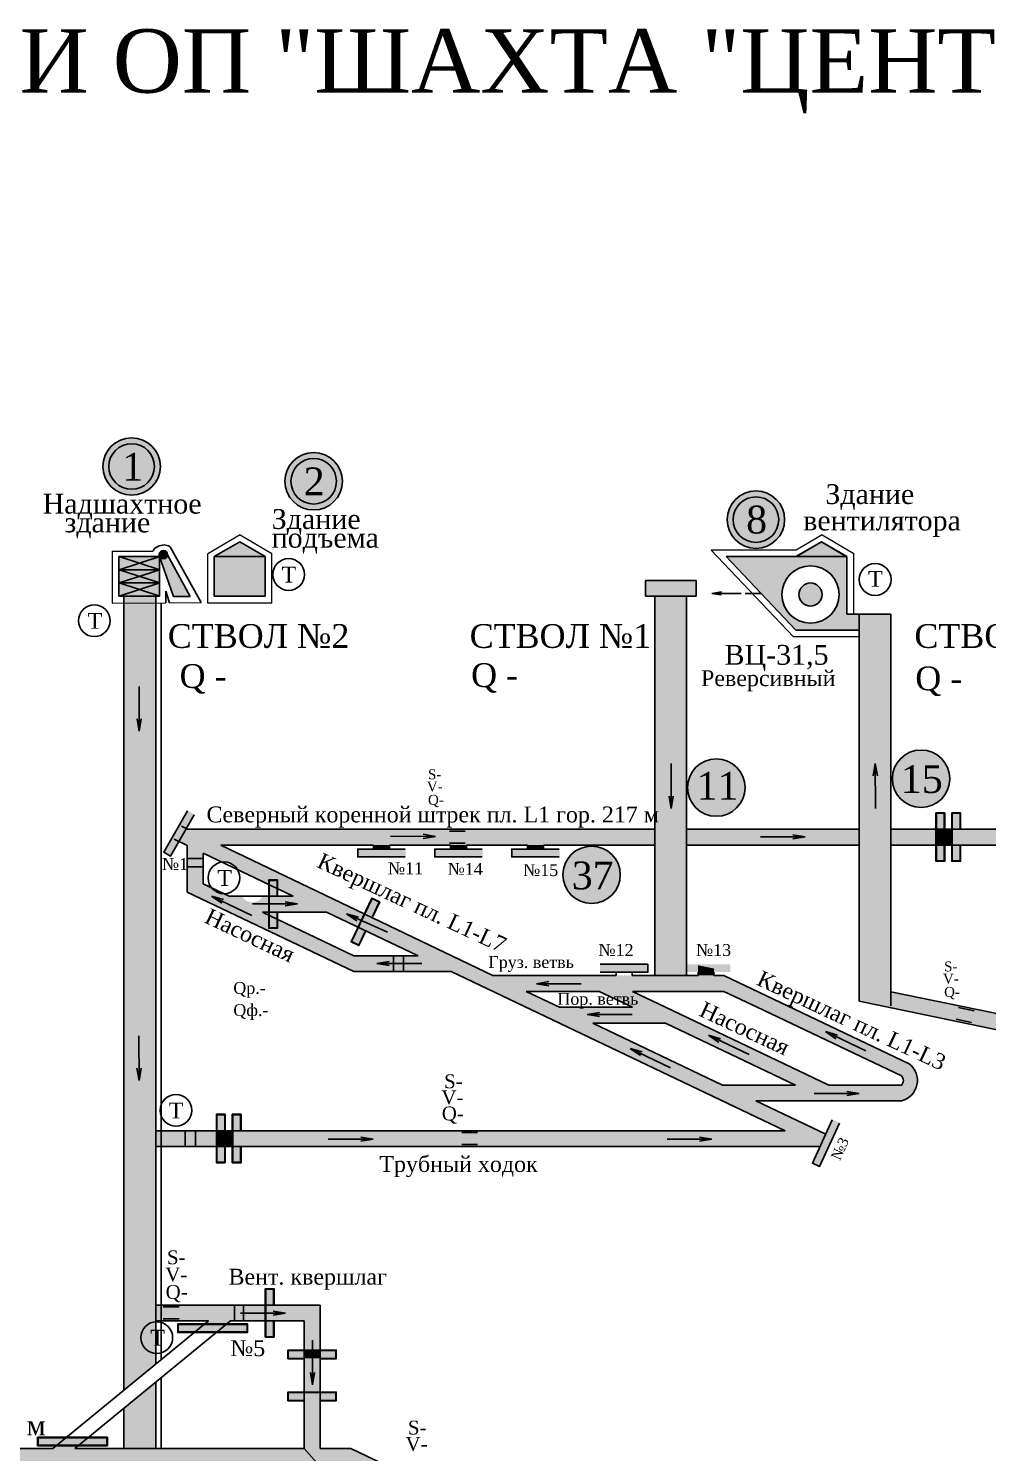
# Model space of a CAD drawing. Header units: millimetres. Extents: x -1382 to 289, y -482 to 459.
# Drawn here: x -458.6 to -216.9, y 79.9 to 439 of the extents above; entities that cross this region are included whole.
import ezdxf

# ---------------------------------------------------------------- set-up
doc = ezdxf.new("R2010")
doc.units = ezdxf.units.MM
for name, color, linetype in [('Двери', 7, 'Continuous'), ('Замерные станции', 7, 'Continuous'), ('название', 1, 'Continuous'), ('Номера перемычек', 7, 'Continuous'), ('Перемычки', 7, 'Continuous'), ('Пожарные арки', 7, 'Continuous'), ('Позиции', 7, 'Continuous'), ('Струя', 7, 'Continuous'), ('Телефоны', 7, 'Continuous')]:
    doc.layers.add(name, color=color, linetype=linetype)
doc.styles.get("Standard").update_dxf_attribs({"font": 'TIMES.TTF', "height": 10})

msp = doc.modelspace()

# ---------------------------------------------------------------- hatches: boundary and pattern name
at = {"true_color": 0xfed6b9}
for points in [[(-367.64, 233.09), (-371.64, 233.09), (-371.64, 232.07), (-367.64, 232.07)], [(-348.23, 233.09), (-352.23, 233.09), (-352.23, 232.07), (-348.23, 232.07)], [(-328.82, 233.09), (-332.82, 233.09), (-332.82, 232.07), (-328.82, 232.07)], [(-285.83, 201.95), (-289.83, 202.75), (-289.83, 200.18), (-285.83, 200.18)]]:
    msp.add_hatch(color=254, dxfattribs=at).paths.add_polyline_path(points)
at = {"layer": 'Двери'}
h = msp.add_hatch(color=256, dxfattribs=at)
h.paths.add_polyline_path([(-227.68, 237.09), (-227.68, 241.19), (-229.88, 241.19), (-229.88, 237.09), (-229.78, 237.09), (-229.78, 241.09), (-227.78, 241.09), (-227.78, 237.09)])
h.paths.add_polyline_path([(-229.78, 233.09), (-229.78, 237.09), (-229.88, 237.09), (-229.88, 233.09)])
h.paths.add_polyline_path([(-227.68, 228.99), (-227.68, 233.09), (-227.78, 233.09), (-227.78, 229.09), (-229.78, 229.09), (-229.78, 233.09), (-229.88, 233.09), (-229.88, 228.99)])
h = msp.add_hatch(color=3, dxfattribs=at)
h.paths.add_polyline_path([(-227.78, 241.09), (-229.78, 241.09), (-229.78, 237.09), (-227.78, 237.09)])
h.paths.add_polyline_path([(-229.78, 229.09), (-227.78, 229.09), (-227.78, 233.09), (-229.78, 233.09)])
h = msp.add_hatch(color=256, dxfattribs=at)
h.paths.add_polyline_path([(-223.68, 237.09), (-223.68, 241.19), (-225.88, 241.19), (-225.88, 237.09), (-225.78, 237.09), (-225.78, 241.09), (-223.78, 241.09), (-223.78, 237.09)])
h.paths.add_polyline_path([(-225.78, 233.09), (-225.78, 237.09), (-225.88, 237.09), (-225.88, 233.09)])
h.paths.add_polyline_path([(-223.68, 228.99), (-223.68, 233.09), (-223.78, 233.09), (-223.78, 229.09), (-225.78, 229.09), (-225.78, 233.09), (-225.88, 233.09), (-225.88, 228.99)])
h = msp.add_hatch(color=3, dxfattribs=at)
h.paths.add_polyline_path([(-223.78, 241.09), (-225.78, 241.09), (-225.78, 237.09), (-223.78, 237.09)])
h.paths.add_polyline_path([(-225.78, 229.09), (-223.78, 229.09), (-223.78, 233.09), (-225.78, 233.09)])
h = msp.add_hatch(color=256, dxfattribs=at)
h.paths.add_polyline_path([(-395.87, 220.18), (-395.87, 224.28), (-398.07, 224.28), (-398.07, 220.18), (-397.97, 220.18), (-397.97, 224.18), (-395.97, 224.18), (-395.97, 220.18)])
h.paths.add_polyline_path([(-397.97, 216.18), (-397.97, 220.18), (-398.07, 220.18), (-398.07, 216.18)])
h.paths.add_polyline_path([(-395.87, 212.08), (-395.87, 216.18), (-395.97, 216.18), (-395.97, 212.18), (-397.97, 212.18), (-397.97, 216.18), (-398.07, 216.18), (-398.07, 212.08)])
h = msp.add_hatch(color=3, dxfattribs=at)
h.paths.add_polyline_path([(-395.97, 224.18), (-397.97, 224.18), (-397.97, 220.18), (-395.97, 220.18)])
h.paths.add_polyline_path([(-397.97, 212.18), (-395.97, 212.18), (-395.97, 216.18), (-397.97, 216.18)])
h = msp.add_hatch(color=256, dxfattribs=at)
h.paths.add_polyline_path([(-371.84, 215.05), (-370.07, 218.75), (-372.06, 219.7), (-373.82, 216), (-373.73, 215.95), (-372.01, 219.57), (-370.21, 218.7), (-371.93, 215.09)])
h.paths.add_polyline_path([(-375.46, 212.34), (-373.73, 215.95), (-373.82, 216), (-375.55, 212.39)])
h.paths.add_polyline_path([(-375.33, 207.74), (-373.56, 211.44), (-373.65, 211.48), (-375.37, 207.87), (-377.18, 208.73), (-375.46, 212.34), (-375.55, 212.39), (-377.31, 208.69)])
h = msp.add_hatch(color=3, dxfattribs=at)
h.paths.add_polyline_path([(-370.21, 218.7), (-372.01, 219.57), (-373.73, 215.95), (-371.93, 215.09)])
h.paths.add_polyline_path([(-377.18, 208.73), (-375.37, 207.87), (-373.65, 211.48), (-375.46, 212.34)])
h = msp.add_hatch(color=256, dxfattribs=at)
h.paths.add_polyline_path([(-409.05, 161.08), (-409.05, 165.18), (-411.25, 165.18), (-411.25, 161.08), (-411.15, 161.08), (-411.15, 165.08), (-409.15, 165.08), (-409.15, 161.08)])
h.paths.add_polyline_path([(-411.15, 157.08), (-411.15, 161.08), (-411.25, 161.08), (-411.25, 157.08)])
h.paths.add_polyline_path([(-409.05, 152.98), (-409.05, 157.08), (-409.15, 157.08), (-409.15, 153.08), (-411.15, 153.08), (-411.15, 157.08), (-411.25, 157.08), (-411.25, 152.98)])
h = msp.add_hatch(color=256, dxfattribs=at)
h.paths.add_polyline_path([(-409.05, 161.03), (-409.05, 165.13), (-411.25, 165.13), (-411.25, 161.03), (-411.15, 161.03), (-411.15, 165.03), (-409.15, 165.03), (-409.15, 161.03)])
h.paths.add_polyline_path([(-411.15, 157.03), (-411.15, 161.03), (-411.25, 161.03), (-411.25, 157.03)])
h.paths.add_polyline_path([(-409.05, 152.93), (-409.05, 157.03), (-409.15, 157.03), (-409.15, 153.03), (-411.15, 153.03), (-411.15, 157.03), (-411.25, 157.03), (-411.25, 152.93)])
h = msp.add_hatch(color=3, dxfattribs=at)
h.paths.add_polyline_path([(-409.15, 165.08), (-411.15, 165.08), (-411.15, 161.08), (-409.15, 161.08)])
h.paths.add_polyline_path([(-411.15, 153.08), (-409.15, 153.08), (-409.15, 157.08), (-411.15, 157.08)])
h = msp.add_hatch(color=3, dxfattribs=at)
h.paths.add_polyline_path([(-409.15, 165.03), (-411.15, 165.03), (-411.15, 161.03), (-409.15, 161.03)])
h.paths.add_polyline_path([(-411.15, 153.03), (-409.15, 153.03), (-409.15, 157.03), (-411.15, 157.03)])
h = msp.add_hatch(color=256, dxfattribs=at)
h.paths.add_polyline_path([(-405.05, 161.08), (-405.05, 165.18), (-407.25, 165.18), (-407.25, 161.08), (-407.15, 161.08), (-407.15, 165.08), (-405.15, 165.08), (-405.15, 161.08)])
h.paths.add_polyline_path([(-407.15, 157.08), (-407.15, 161.08), (-407.25, 161.08), (-407.25, 157.08)])
h.paths.add_polyline_path([(-405.05, 152.98), (-405.05, 157.08), (-405.15, 157.08), (-405.15, 153.08), (-407.15, 153.08), (-407.15, 157.08), (-407.25, 157.08), (-407.25, 152.98)])
h = msp.add_hatch(color=256, dxfattribs=at)
h.paths.add_polyline_path([(-405.05, 161.03), (-405.05, 165.13), (-407.25, 165.13), (-407.25, 161.03), (-407.15, 161.03), (-407.15, 165.03), (-405.15, 165.03), (-405.15, 161.03)])
h.paths.add_polyline_path([(-407.15, 157.03), (-407.15, 161.03), (-407.25, 161.03), (-407.25, 157.03)])
h.paths.add_polyline_path([(-405.05, 152.93), (-405.05, 157.03), (-405.15, 157.03), (-405.15, 153.03), (-407.15, 153.03), (-407.15, 157.03), (-407.25, 157.03), (-407.25, 152.93)])
h = msp.add_hatch(color=3, dxfattribs=at)
h.paths.add_polyline_path([(-405.15, 165.08), (-407.15, 165.08), (-407.15, 161.08), (-405.15, 161.08)])
h.paths.add_polyline_path([(-407.15, 153.08), (-405.15, 153.08), (-405.15, 157.08), (-407.15, 157.08)])
h = msp.add_hatch(color=3, dxfattribs=at)
h.paths.add_polyline_path([(-405.15, 165.03), (-407.15, 165.03), (-407.15, 161.03), (-405.15, 161.03)])
h.paths.add_polyline_path([(-407.15, 153.03), (-405.15, 153.03), (-405.15, 157.03), (-407.15, 157.03)])
h = msp.add_hatch(color=256, dxfattribs=at)
h.paths.add_polyline_path([(-396.72, 117.06), (-396.72, 121.16), (-398.92, 121.16), (-398.92, 117.06), (-398.82, 117.06), (-398.82, 121.06), (-396.82, 121.06), (-396.82, 117.06)])
h.paths.add_polyline_path([(-398.82, 113.06), (-398.82, 117.06), (-398.92, 117.06), (-398.92, 113.06)])
h.paths.add_polyline_path([(-396.72, 108.96), (-396.72, 113.06), (-396.82, 113.06), (-396.82, 109.06), (-398.82, 109.06), (-398.82, 113.06), (-398.92, 113.06), (-398.92, 108.96)])
h = msp.add_hatch(color=3, dxfattribs=at)
h.paths.add_polyline_path([(-396.82, 121.06), (-398.82, 121.06), (-398.82, 117.06), (-396.82, 117.06)])
h.paths.add_polyline_path([(-398.82, 109.06), (-396.82, 109.06), (-396.82, 113.06), (-398.82, 113.06)])
h = msp.add_hatch(color=256, dxfattribs=at)
h.paths.add_polyline_path([(-385.13, 103.52), (-381.03, 103.52), (-381.03, 105.72), (-385.13, 105.72), (-385.13, 105.62), (-381.13, 105.62), (-381.13, 103.62), (-385.13, 103.62)])
h.paths.add_polyline_path([(-389.13, 105.62), (-385.13, 105.62), (-385.13, 105.72), (-389.13, 105.72)])
h.paths.add_polyline_path([(-393.23, 103.52), (-389.13, 103.52), (-389.13, 103.62), (-393.13, 103.62), (-393.13, 105.62), (-389.13, 105.62), (-389.13, 105.72), (-393.23, 105.72)])
h = msp.add_hatch(color=3, dxfattribs=at)
h.paths.add_polyline_path([(-381.13, 103.62), (-381.13, 105.62), (-385.13, 105.62), (-385.13, 103.62)])
h.paths.add_polyline_path([(-393.13, 105.62), (-393.13, 103.62), (-389.13, 103.62), (-389.13, 105.62)])
h = msp.add_hatch(color=256, dxfattribs=at)
h.paths.add_polyline_path([(-385.13, 92.92), (-381.03, 92.92), (-381.03, 95.12), (-385.13, 95.12), (-385.13, 95.02), (-381.13, 95.02), (-381.13, 93.02), (-385.13, 93.02)])
h.paths.add_polyline_path([(-389.13, 95.02), (-385.13, 95.02), (-385.13, 95.12), (-389.13, 95.12)])
h.paths.add_polyline_path([(-393.23, 92.92), (-389.13, 92.92), (-389.13, 93.02), (-393.13, 93.02), (-393.13, 95.02), (-389.13, 95.02), (-389.13, 95.12), (-393.23, 95.12)])
h = msp.add_hatch(color=3, dxfattribs=at)
h.paths.add_polyline_path([(-381.13, 93.02), (-381.13, 95.02), (-385.13, 95.02), (-385.13, 93.02)])
h.paths.add_polyline_path([(-393.13, 95.02), (-393.13, 93.02), (-389.13, 93.02), (-389.13, 95.02)])
at = {"layer": 'Перемычки'}
h = msp.add_hatch(color=256, dxfattribs=at)
h.paths.add_polyline_path([(-422.76, 230.14), (-420.72, 233.7), (-420.81, 233.75), (-422.8, 230.28), (-424.53, 231.27), (-422.54, 234.75), (-422.63, 234.79), (-424.67, 231.24)])
h.paths.add_polyline_path([(-420.81, 233.75), (-420.72, 233.7), (-416.69, 240.73), (-418.6, 241.82), (-422.63, 234.79), (-422.54, 234.75), (-418.56, 241.69), (-416.83, 240.69)])
h = msp.add_hatch(color=3, dxfattribs=at)
h.paths.add_polyline_path([(-424.53, 231.27), (-422.8, 230.28), (-420.81, 233.75), (-422.54, 234.75)])
h.paths.add_polyline_path([(-418.82, 237.22), (-420.55, 238.22), (-422.54, 234.75), (-420.81, 233.75)])
h.paths.add_polyline_path([(-418.82, 237.22), (-416.83, 240.69), (-418.56, 241.69), (-420.55, 238.22)])
h = msp.add_hatch(color=256, dxfattribs=at)
h.paths.add_polyline_path([(-375.74, 229.97), (-371.64, 229.97), (-371.64, 230.07), (-375.64, 230.07), (-375.64, 232.07), (-371.64, 232.07), (-371.64, 232.17), (-375.74, 232.17)])
h.paths.add_polyline_path([(-371.64, 230.07), (-371.64, 229.97), (-363.54, 229.97), (-363.54, 232.17), (-371.64, 232.17), (-371.64, 232.07), (-363.64, 232.07), (-363.64, 230.07)])
h = msp.add_hatch(color=3, dxfattribs=at)
h.paths.add_polyline_path([(-375.64, 232.07), (-375.64, 230.07), (-371.64, 230.07), (-371.64, 232.07)])
h.paths.add_polyline_path([(-367.64, 230.07), (-367.64, 232.07), (-371.64, 232.07), (-371.64, 230.07)])
h.paths.add_polyline_path([(-367.64, 230.07), (-363.64, 230.07), (-363.64, 232.07), (-367.64, 232.07)])
h = msp.add_hatch(color=256, dxfattribs=at)
h.paths.add_polyline_path([(-356.33, 229.97), (-352.23, 229.97), (-352.23, 230.07), (-356.23, 230.07), (-356.23, 232.07), (-352.23, 232.07), (-352.23, 232.17), (-356.33, 232.17)])
h.paths.add_polyline_path([(-352.23, 230.07), (-352.23, 229.97), (-344.13, 229.97), (-344.13, 232.17), (-352.23, 232.17), (-352.23, 232.07), (-344.23, 232.07), (-344.23, 230.07)])
h = msp.add_hatch(color=3, dxfattribs=at)
h.paths.add_polyline_path([(-356.23, 232.07), (-356.23, 230.07), (-352.23, 230.07), (-352.23, 232.07)])
h.paths.add_polyline_path([(-348.23, 230.07), (-348.23, 232.07), (-352.23, 232.07), (-352.23, 230.07)])
h.paths.add_polyline_path([(-348.23, 230.07), (-344.23, 230.07), (-344.23, 232.07), (-348.23, 232.07)])
h = msp.add_hatch(color=256, dxfattribs=at)
h.paths.add_polyline_path([(-336.92, 229.97), (-332.82, 229.97), (-332.82, 230.07), (-336.82, 230.07), (-336.82, 232.07), (-332.82, 232.07), (-332.82, 232.17), (-336.92, 232.17)])
h.paths.add_polyline_path([(-332.82, 230.07), (-332.82, 229.97), (-324.72, 229.97), (-324.72, 232.17), (-332.82, 232.17), (-332.82, 232.07), (-324.82, 232.07), (-324.82, 230.07)])
h = msp.add_hatch(color=3, dxfattribs=at)
h.paths.add_polyline_path([(-336.82, 232.07), (-336.82, 230.07), (-332.82, 230.07), (-332.82, 232.07)])
h.paths.add_polyline_path([(-328.82, 230.07), (-328.82, 232.07), (-332.82, 232.07), (-332.82, 230.07)])
h.paths.add_polyline_path([(-328.82, 230.07), (-324.82, 230.07), (-324.82, 232.07), (-328.82, 232.07)])
h = msp.add_hatch(color=256, dxfattribs=at)
h.paths.add_polyline_path([(-302.39, 203.11), (-306.49, 203.11), (-306.49, 203.01), (-302.49, 203.01), (-302.49, 201.01), (-306.49, 201.01), (-306.49, 200.91), (-302.39, 200.91)])
h.paths.add_polyline_path([(-306.49, 203.01), (-306.49, 203.11), (-314.59, 203.11), (-314.59, 200.91), (-306.49, 200.91), (-306.49, 201.01), (-314.49, 201.01), (-314.49, 203.01)])
h = msp.add_hatch(color=3, dxfattribs=at)
h.paths.add_polyline_path([(-302.49, 201.01), (-302.49, 203.01), (-306.49, 203.01), (-306.49, 201.01)])
h.paths.add_polyline_path([(-310.49, 203.01), (-310.49, 201.01), (-306.49, 201.01), (-306.49, 203.01)])
h.paths.add_polyline_path([(-310.49, 203.01), (-314.49, 203.01), (-314.49, 201.01), (-310.49, 201.01)])
h = msp.add_hatch(color=256, dxfattribs=at)
h.paths.add_polyline_path([(-281.65, 203), (-285.31, 203), (-285.31, 202.91), (-281.74, 202.91), (-281.74, 201.13), (-285.31, 201.13), (-285.31, 201.04), (-281.65, 201.04)])
h.paths.add_polyline_path([(-285.31, 202.91), (-285.31, 203), (-292.52, 203), (-292.52, 201.04), (-285.31, 201.04), (-285.31, 201.13), (-292.43, 201.13), (-292.43, 202.91)])
h = msp.add_hatch(color=3, dxfattribs=at)
h.paths.add_polyline_path([(-281.76, 201.13), (-281.76, 202.91), (-285.32, 202.91), (-285.32, 201.13)])
h.paths.add_polyline_path([(-288.88, 202.91), (-288.88, 201.13), (-285.32, 201.13), (-285.32, 202.91)])
h.paths.add_polyline_path([(-288.88, 202.91), (-292.45, 202.91), (-292.45, 201.13), (-288.88, 201.13)])
h = msp.add_hatch(color=256, dxfattribs=at)
h.paths.add_polyline_path([(-259.14, 151.88), (-257.44, 155.61), (-257.53, 155.65), (-259.19, 152.01), (-261.01, 152.84), (-259.35, 156.48), (-259.44, 156.52), (-261.14, 152.79)])
h.paths.add_polyline_path([(-257.53, 155.65), (-257.44, 155.61), (-254.07, 162.98), (-256.08, 163.89), (-259.44, 156.52), (-259.35, 156.48), (-256.03, 163.76), (-254.21, 162.93)])
h = msp.add_hatch(color=3, dxfattribs=at)
h.paths.add_polyline_path([(-261.01, 152.84), (-259.19, 152.01), (-257.53, 155.65), (-259.35, 156.48)])
h.paths.add_polyline_path([(-255.87, 159.29), (-257.69, 160.12), (-259.35, 156.48), (-257.53, 155.65)])
h.paths.add_polyline_path([(-255.87, 159.29), (-254.21, 162.93), (-256.03, 163.76), (-257.69, 160.12)])
h = msp.add_hatch(color=256, dxfattribs=at)
h.paths.add_polyline_path([(-421, 112.29), (-421, 110.14), (-403.4, 110.14), (-403.4, 112.29)])
h.paths.add_polyline_path([(-403.53, 112.17), (-403.53, 110.27), (-420.87, 110.27), (-420.87, 112.17)], flags=16)
for points in [[(-420.87, 112.17), (-420.87, 110.27), (-403.53, 110.27), (-403.53, 112.17)], [(-456.19, 83.61), (-456.19, 81.71), (-438.84, 81.71), (-438.84, 83.61)]]:
    msp.add_hatch(color=3, dxfattribs=at).paths.add_polyline_path(points)
h = msp.add_hatch(color=256, dxfattribs=at)
h.paths.add_polyline_path([(-456.32, 83.74), (-456.32, 81.59), (-438.72, 81.59), (-438.72, 83.74)])
h.paths.add_polyline_path([(-438.84, 83.61), (-438.84, 81.71), (-456.19, 81.71), (-456.19, 83.61)], flags=16)
at = {"layer": 'Позиции'}
h = msp.add_hatch(color=1, dxfattribs=at)
h.paths.add_polyline_path([(-439.86, 328.56, 1), (-425.38, 328.56, 1)])
h.paths.add_polyline_path([(-426.88, 328.56, -1), (-438.36, 328.56, -1)], flags=16)
at = {"layer": 'Позиции', "true_color": 0xffb8ff}
for points in [[(-426.88, 328.56, 1), (-438.36, 328.56, 1)], [(-425.6, 305.82), (-435.86, 305.82), (-435.86, 295.82), (-425.6, 295.82)], [(-425.64, 306.34, 1), (-423.56, 306.34, 1)], [(-423.29, 305.82), (-423.7, 305.82, -0.572476), (-425.5, 305.82), (-425.6, 305.82), (-422.04, 295.81), (-417.87, 295.81)]]:
    msp.add_hatch(color=211, dxfattribs=at).paths.add_polyline_path(points)
at = {"layer": 'Позиции'}
h = msp.add_hatch(color=1, dxfattribs=at)
h.paths.add_polyline_path([(-393.98, 324.83, 1), (-379.49, 324.83, 1)])
h.paths.add_polyline_path([(-380.99, 324.83, -1), (-392.48, 324.83, -1)], flags=16)
for color, points in [(3, [(-380.99, 324.83, 1), (-392.48, 324.83, 1)]), (2, [(-269.52, 315.16, 1), (-281, 315.16, 1)]), (3, [(-405.33, 309.59), (-411.83, 305.82), (-398.98, 305.82)]), (2, [(-258.72, 309.55), (-265.02, 305.88), (-252.48, 305.85)]), (3, [(-398.98, 305.82), (-411.83, 305.82), (-411.83, 295.82), (-398.98, 295.82)]), (1, [(-290.33, 299.82), (-303.08, 299.82), (-303.08, 295.82), (-290.33, 295.82)]), (61, [(-426.56, 295.82), (-434.56, 295.82), (-434.56, 197.95), (-426.56, 197.95)]), (141, [(-292.74, 295.82), (-300.74, 295.82), (-300.74, 200.18), (-292.74, 200.18)]), (101, [(-241.26, 291.32), (-249.26, 291.32), (-249.26, 287.32), (-249.26, 193.73), (-241.26, 192.07), (-241.26, 196.07)]), (101, [(-226.39, 249.8, 1), (-240.87, 249.8, 1)]), (141, [(-278.01, 247.57, 1), (-292.49, 247.57, 1)]), (61, [(-426.56, 157.03), (-426.56, 161.03), (-426.56, 197.95), (-434.56, 197.95), (-434.56, 95.59), (-426.56, 102.14), (-426.56, 113.06), (-426.56, 117.06)]), (51, [(-202.56, 188.08), (-241.26, 196.07), (-241.26, 192.07), (-224.92, 188.67), (-224.81, 189.18), (-220.89, 188.36), (-221, 187.86), (-202.56, 184.03), (-202.56, 185.82), (-203.93, 186.37), (-202.56, 186.31)]), (61, [(-426.56, 97.6), (-434.56, 91.04), (-434.56, 90.62), (-434.56, 80.89), (-426.56, 80.89)])]:
    msp.add_hatch(color=color, dxfattribs=at).paths.add_polyline_path(points)
h = msp.add_hatch(color=1, dxfattribs=at)
h.paths.add_polyline_path([(-282.5, 315.16, 1), (-268.02, 315.16, 1)])
h.paths.add_polyline_path([(-269.52, 315.16, -1), (-281, 315.16, -1)], flags=16)
h = msp.add_hatch(color=2, dxfattribs=at)
h.paths.add_polyline_path([(-265.22, 305.82), (-282.76, 305.82), (-265.22, 287.32), (-249.26, 287.32), (-249.26, 291.32), (-252.37, 291.32), (-252.37, 305.82)])
h.paths.add_polyline_path([(-254.26, 296.27, -1), (-268.74, 296.27, -1)], flags=16)
h.paths.add_polyline_path([(-258.59, 296.27, -1), (-264.41, 296.27, -1)], flags=0)
at = {"layer": 'Позиции', "true_color": 0xfed6b9}
h = msp.add_hatch(color=254, dxfattribs=at)
h.paths.add_polyline_path([(-418.51, 237.09), (-420.06, 237.84), (-421.94, 234.56), (-418.63, 232.97), (-418.63, 221.23), (-376.58, 201.18), (-352.04, 201.18), (-267.85, 161.03), (-407.15, 161.03), (-407.15, 157.03), (-259.46, 157.03), (-259.16, 156.89), (-257.67, 160.17), (-275.26, 168.56), (-238.56, 168.56, 0.628855), (-236.64, 177.92), (-283.32, 200.18), (-292.74, 200.18), (-300.74, 200.18), (-341.55, 200.18), (-373.87, 215.68), (-375.46, 212.34), (-360.43, 205.18), (-376.58, 205.18), (-395.87, 214.37), (-395.87, 212.08), (-398.07, 212.08), (-398.07, 215.42), (-399.65, 216.18), (-398.07, 216.18), (-398.07, 220.18), (-399.59, 220.18, -0.589932), (-404.79, 220.18), (-408.03, 220.18), (-409.37, 220.81, -0.224211), (-412.45, 222.28), (-414.63, 223.32), (-414.63, 231.06), (-409.86, 228.78, -0.294797), (-405.95, 226.91), (-398.07, 223.14), (-398.07, 224.28), (-395.87, 224.28), (-395.87, 222.08), (-391.88, 220.18), (-397.97, 220.18), (-397.97, 216.18), (-383.49, 216.18), (-375.55, 212.39), (-373.96, 215.72), (-410.17, 233.09), (-300.74, 233.09), (-300.74, 237.09)])
h.paths.add_polyline_path([(-333.17, 196.18), (-314.8, 196.18), (-306.41, 192.18), (-324.78, 192.18)], flags=16)
h.paths.add_polyline_path([(-306.41, 196.18), (-283.32, 196.18), (-274.93, 192.18), (-238.6, 174.85, -0.440984), (-238.6, 172.56), (-256.89, 172.56), (-298.03, 192.18)], flags=16)
h.paths.add_polyline_path([(-316.39, 188.18), (-298.03, 188.18), (-265.28, 172.56), (-283.65, 172.56)], flags=16)
h.paths.add_polyline_path([(-326.28, 190.88), (-304.39, 190.88), (-304.39, 196.71), (-326.28, 196.71)], flags=24)
h.paths.add_polyline_path([(-291.24, 189.59), (-268.06, 178.78), (-265.53, 184.21), (-288.71, 195.01)], flags=8)
h.paths.add_polyline_path([(-388.48, 225.86), (-340.35, 203.42), (-337.02, 210.56), (-385.15, 233)], flags=25)
for points in [[(-249.26, 237.09), (-292.74, 237.09), (-292.74, 233.09), (-249.26, 233.09)], [(-241.26, 237.09), (-241.26, 233.09), (-229.88, 233.09), (-229.88, 237.09)], [(-229.78, 237.09), (-229.78, 233.09), (-225.88, 233.09), (-225.88, 237.09)], [(-197.72, 237.09), (-225.78, 237.09), (-225.78, 233.09), (-202.56, 233.09), (-202.56, 224.56), (-198.56, 224.56), (-198.56, 233.09), (-197.72, 233.09)], [(-309.45, 225.58, 1), (-323.93, 225.58, 1)], [(-411.25, 161.03), (-426.56, 161.03), (-426.56, 157.03), (-411.25, 157.03)], [(-407.25, 161.03), (-411.15, 161.03), (-411.15, 157.03), (-407.25, 157.03)]]:
    msp.add_hatch(color=254, dxfattribs=at).paths.add_polyline_path(points)
at = {"layer": 'Позиции'}
h = msp.add_hatch(color=51, dxfattribs=at)
h.paths.add_polyline_path([(-102.13, 218.27), (-106.5, 218.27), (-106.5, 217.71), (-138.56, 217.71), (-198.56, 217.71), (-198.56, 213.71), (-106.5, 213.71), (-106.5, 205.71), (-198.56, 205.71), (-198.56, 201.71), (-174, 201.71), (-174, 182.18), (-178.56, 183.12), (-241.26, 196.07), (-241.26, 192.07), (-102.13, 163.17)])
h.paths.add_polyline_path([(-170, 201.71), (-158.56, 201.71), (-143.01, 201.71), (-143.01, 175.78), (-170, 181.36)], flags=16)
h.paths.add_polyline_path([(-139.01, 201.71), (-106.5, 201.71), (-106.5, 168.24), (-139.01, 174.95)], flags=16)
h.paths.add_polyline_path([(-144.93, 185.12), (-144.93, 200.56), (-149.65, 200.56), (-149.65, 185.12)], flags=8)
at = {"layer": 'Позиции', "true_color": 0x8ac4ff}
for points in [[(-426.56, 117.06), (-426.56, 113.06), (-413.24, 113.06), (-414.17, 112.29), (-408.62, 112.29), (-407.69, 113.06), (-398.92, 113.06), (-398.92, 117.06)], [(-385.13, 117.06), (-398.82, 117.06), (-398.82, 113.06), (-389.13, 113.06), (-389.13, 105.72), (-385.13, 105.72)], [(-387.04, 105.62), (-389.13, 105.62), (-389.13, 103.62), (-387.03, 103.62)], [(-389.13, 105.62), (-389.13, 95.12), (-385.13, 95.12), (-385.13, 105.62)], [(-385.13, 105.62), (-387.04, 105.62), (-387.03, 103.62), (-385.13, 103.62)], [(-377.34, 80.89), (-385.13, 80.89), (-385.13, 95.02), (-389.13, 95.02), (-389.13, 80.89), (-385.62, 76.89), (-377.34, 76.89), (-346.78, 62.32), (-344.65, 65.3)], [(-385.13, 92.92), (-389.13, 92.92), (-389.13, 80.89), (-385.13, 80.89)]]:
    msp.add_hatch(color=151, dxfattribs=at).paths.add_polyline_path(points)
at = {"layer": 'Позиции', "true_color": 0xffad5c}
msp.add_hatch(color=21, dxfattribs=at).paths.add_polyline_path([(-385.62, 76.89), (-389.13, 80.89), (-446.96, 80.89), (-446.11, 81.59), (-451.66, 81.59), (-452.5, 80.89), (-544.56, 80.89), (-544.56, 76.89)])

# ---------------------------------------------------------------- linework, layer by layer
for p, q in [((-405.33, 309.59), (-411.83, 305.82)), ((-405.33, 309.59), (-398.98, 305.82)), ((-258.72, 309.59), (-265.22, 305.82)), ((-258.72, 309.59), (-252.37, 305.82)), ((-425.6, 305.82), (-435.86, 305.82)), ((-435.86, 305.82), (-435.86, 295.82)), ((-435.77, 305.84), (-425.52, 302.52)), ((-425.52, 305.84), (-435.77, 302.52)), ((-425.6, 305.82), (-425.6, 295.82)), ((-425.6, 305.82), (-422.04, 295.81)), ((-417.87, 295.81), (-423.56, 306.31)), ((-411.83, 305.82), (-411.83, 295.82)), ((-398.98, 305.82), (-411.83, 305.82)), ((-398.98, 305.82), (-398.98, 295.82)), ((-252.37, 305.82), (-282.76, 305.82)), ((-282.76, 305.82), (-265.22, 287.32)), ((-252.37, 305.82), (-265.22, 305.82)), ((-252.37, 291.32), (-252.37, 305.82)), ((-425.52, 302.52), (-435.77, 302.52)), ((-425.52, 302.52), (-435.77, 299.18)), ((-435.77, 302.52), (-425.52, 299.18)), ((-425.52, 299.18), (-435.77, 299.18)), ((-435.77, 299.18), (-425.52, 295.84)), ((-425.52, 299.18), (-435.77, 295.84)), ((-290.33, 299.82), (-303.08, 299.82)), ((-303.08, 299.82), (-303.08, 295.82)), ((-290.33, 299.82), (-290.33, 295.82)), ((-435.86, 295.82), (-435.86, 295.82)), ((-435.86, 295.82), (-425.6, 295.82)), ((-434.56, 295.82), (-434.56, 95.59)), ((-426.56, 295.82), (-426.56, 161.03)), ((-422.04, 295.81), (-417.87, 295.81)), ((-398.98, 295.82), (-411.83, 295.82)), ((-411.83, 295.82), (-411.83, 295.82)), ((-290.5, 295.82), (-303.08, 295.82)), ((-290.33, 295.82), (-303.08, 295.82)), ((-300.74, 200.18), (-300.74, 295.82)), ((-292.74, 200.18), (-292.74, 295.82)), ((-252.37, 291.32), (-241.26, 291.32)), ((-241.26, 196.07), (-241.26, 291.32)), ((-265.22, 287.32), (-249.26, 287.32)), ((-249.26, 193.73), (-249.26, 287.32)), ((-420.06, 237.84), (-418.51, 237.09)), ((-418.51, 237.09), (-300.74, 237.09)), ((-292.74, 237.09), (-249.26, 237.09)), ((-241.26, 237.09), (-197.72, 237.09)), ((-421.94, 234.56), (-418.63, 232.97)), ((-418.63, 232.97), (-418.63, 221.23)), ((-414.63, 231.06), (-414.63, 223.32)), ((-414.63, 231.06), (-391.88, 220.18)), ((-410.17, 233.09), (-371.64, 233.09)), ((-410.17, 233.09), (-341.55, 200.18)), ((-371.64, 232.07), (-371.64, 233.09)), ((-367.64, 232.07), (-367.64, 233.09)), ((-367.64, 233.09), (-352.23, 233.09)), ((-352.23, 232.07), (-352.23, 233.09)), ((-348.23, 232.07), (-348.23, 233.09)), ((-348.23, 233.09), (-332.82, 233.09)), ((-332.82, 232.07), (-332.82, 233.09)), ((-328.82, 232.07), (-328.82, 233.09)), ((-328.82, 233.09), (-300.74, 233.09)), ((-292.74, 233.09), (-249.26, 233.09)), ((-241.26, 233.09), (-202.56, 233.09)), ((-414.63, 223.32), (-408.03, 220.18)), ((-418.63, 221.23), (-376.58, 201.18)), ((-408.03, 220.18), (-391.88, 220.18)), ((-399.65, 216.18), (-383.49, 216.18)), ((-399.65, 216.18), (-376.58, 205.18)), ((-383.49, 216.18), (-360.43, 205.18)), ((-376.58, 205.18), (-360.43, 205.18)), ((-376.58, 201.18), (-352.04, 201.18)), ((-352.04, 201.18), (-267.85, 161.03)), ((-341.55, 200.18), (-310.49, 200.18)), ((-310.49, 201.01), (-310.49, 200.18)), ((-306.49, 201.01), (-306.49, 200.18)), ((-306.49, 200.18), (-300.74, 200.18)), ((-292.74, 200.18), (-289.83, 200.18)), ((-289.83, 201.01), (-289.83, 200.18)), ((-285.83, 201.01), (-285.83, 200.18)), ((-285.83, 200.18), (-283.32, 200.18)), ((-283.32, 200.18), (-236.64, 177.92)), ((-333.17, 196.18), (-314.8, 196.18)), ((-333.17, 196.18), (-324.78, 192.18)), ((-314.8, 196.18), (-306.41, 192.18)), ((-306.41, 196.18), (-298.03, 192.18)), ((-306.41, 196.18), (-283.32, 196.18)), ((-283.32, 196.18), (-274.93, 192.18)), ((-241.26, 196.07), (-178.56, 183.12)), ((-324.78, 192.18), (-306.41, 192.18)), ((-298.03, 192.18), (-256.89, 172.56)), ((-274.93, 192.18), (-238.6, 174.85)), ((-249.26, 193.73), (-102.13, 163.17)), ((-316.39, 188.18), (-298.03, 188.18)), ((-316.39, 188.18), (-283.65, 172.56)), ((-298.03, 188.18), (-265.28, 172.56)), ((-283.65, 172.56), (-265.28, 172.56)), ((-256.89, 172.56), (-238.6, 172.56)), ((-275.26, 168.56), (-238.56, 168.56)), ((-275.26, 168.56), (-257.67, 160.17)), ((-426.56, 161.03), (-267.85, 161.03)), ((-426.56, 157.03), (-259.46, 157.03)), ((-426.56, 157.03), (-426.56, 117.06)), ((-426.56, 157.03), (-426.56, 155.18)), ((-259.46, 157.03), (-259.16, 156.89)), ((-385.13, 117.06), (-426.56, 117.06)), ((-385.13, 80.89), (-385.13, 117.06)), ((-452.5, 80.89), (-413.24, 113.06)), ((-446.96, 80.89), (-407.69, 113.06)), ((-426.56, 113.06), (-426.56, 102.14)), ((-413.24, 113.06), (-426.56, 113.06)), ((-389.13, 113.06), (-407.69, 113.06)), ((-389.13, 80.89), (-389.13, 113.06)), ((-426.56, 97.6), (-426.56, 80.89)), ((-426.56, 97.6), (-426.56, 94.96)), ((-434.56, 91.04), (-434.56, 80.89)), ((-434.56, 91.04), (-434.56, 90.62)), ((-452.5, 80.89), (-544.56, 80.89)), ((-389.13, 80.89), (-446.96, 80.89)), ((-377.34, 80.89), (-385.13, 80.89)), ((-377.34, 80.89), (-335.41, 60.89))]:
    msp.add_line(p, q)
for centre, radius in [((-424.6, 306.34), 1.04), ((-261.5, 296.27), 7.24), ((-261.5, 296.27), 2.91)]:
    msp.add_circle(centre, radius)
for centre, radius, start, end in [((-239.85, 173.7), 5.3, 284.0993, 52.755), ((-239.64, 173.7), 1.55, 312.4066, 47.5934)]:
    msp.add_arc(centre, radius, start, end)
at = {"layer": 'Двери'}
for points in [[(-227.68, 233.09), (-227.68, 228.99), (-229.88, 228.99), (-229.88, 241.19), (-227.68, 241.19), (-227.68, 237.09)], [(-227.78, 233.09), (-227.78, 229.09), (-229.78, 229.09), (-229.78, 241.09), (-227.78, 241.09), (-227.78, 237.09)], [(-223.68, 233.09), (-223.68, 228.99), (-225.88, 228.99), (-225.88, 241.19), (-223.68, 241.19), (-223.68, 237.09)], [(-223.78, 233.09), (-223.78, 229.09), (-225.78, 229.09), (-225.78, 241.09), (-223.78, 241.09), (-223.78, 237.09)], [(-395.87, 216.18), (-395.87, 212.08), (-398.07, 212.08), (-398.07, 224.28), (-395.87, 224.28), (-395.87, 220.18)], [(-395.97, 216.18), (-395.97, 212.18), (-397.97, 212.18), (-397.97, 224.18), (-395.97, 224.18), (-395.97, 220.18)], [(-373.56, 211.44), (-375.33, 207.74), (-377.31, 208.69), (-372.06, 219.7), (-370.07, 218.75), (-371.84, 215.05)], [(-373.65, 211.48), (-375.37, 207.87), (-377.18, 208.73), (-372.01, 219.57), (-370.21, 218.7), (-371.93, 215.09)], [(-409.05, 157.08), (-409.05, 152.98), (-411.25, 152.98), (-411.25, 165.18), (-409.05, 165.18), (-409.05, 161.08)], [(-409.05, 157.03), (-409.05, 152.93), (-411.25, 152.93), (-411.25, 165.13), (-409.05, 165.13), (-409.05, 161.03)], [(-409.15, 157.08), (-409.15, 153.08), (-411.15, 153.08), (-411.15, 165.08), (-409.15, 165.08), (-409.15, 161.08)], [(-409.15, 157.03), (-409.15, 153.03), (-411.15, 153.03), (-411.15, 165.03), (-409.15, 165.03), (-409.15, 161.03)], [(-405.05, 157.08), (-405.05, 152.98), (-407.25, 152.98), (-407.25, 165.18), (-405.05, 165.18), (-405.05, 161.08)], [(-405.05, 157.03), (-405.05, 152.93), (-407.25, 152.93), (-407.25, 165.13), (-405.05, 165.13), (-405.05, 161.03)], [(-405.15, 157.08), (-405.15, 153.08), (-407.15, 153.08), (-407.15, 165.08), (-405.15, 165.08), (-405.15, 161.08)], [(-405.15, 157.03), (-405.15, 153.03), (-407.15, 153.03), (-407.15, 165.03), (-405.15, 165.03), (-405.15, 161.03)], [(-396.72, 113.06), (-396.72, 108.96), (-398.92, 108.96), (-398.92, 121.16), (-396.72, 121.16), (-396.72, 117.06)], [(-396.82, 113.06), (-396.82, 109.06), (-398.82, 109.06), (-398.82, 121.06), (-396.82, 121.06), (-396.82, 117.06)], [(-389.13, 103.52), (-393.23, 103.52), (-393.23, 105.72), (-381.03, 105.72), (-381.03, 103.52), (-385.13, 103.52)], [(-389.13, 103.62), (-393.13, 103.62), (-393.13, 105.62), (-381.13, 105.62), (-381.13, 103.62), (-385.13, 103.62)], [(-389.13, 92.92), (-393.23, 92.92), (-393.23, 95.12), (-381.03, 95.12), (-381.03, 92.92), (-385.13, 92.92)], [(-389.13, 93.02), (-393.13, 93.02), (-393.13, 95.02), (-381.13, 95.02), (-381.13, 93.02), (-385.13, 93.02)]]:
    msp.add_lwpolyline(points, dxfattribs=at)
at = {"layer": 'Замерные станции', "color": 1}
for p, q in [((-348.52, 236.59), (-352.52, 236.59)), ((-348.52, 233.59), (-352.52, 233.59)), ((-220.28, 191.3), (-224.2, 192.12)), ((-220.89, 188.36), (-224.81, 189.18)), ((-345.42, 160.56), (-349.42, 160.56)), ((-345.42, 157.56), (-349.42, 157.56)), ((-420.64, 116.58), (-424.64, 116.58)), ((-420.64, 113.58), (-424.64, 113.58))]:
    msp.add_line(p, q, dxfattribs=at)
at = {"layer": 'Перемычки'}
for points in [[(-416.83, 240.69), (-422.8, 230.28), (-424.53, 231.27), (-418.56, 241.69)], [(-363.64, 230.07), (-375.64, 230.07), (-375.64, 232.07), (-363.64, 232.07)], [(-344.23, 230.07), (-356.23, 230.07), (-356.23, 232.07), (-344.23, 232.07)], [(-324.82, 230.07), (-336.82, 230.07), (-336.82, 232.07), (-324.82, 232.07)], [(-314.49, 203.01), (-302.49, 203.01), (-302.49, 201.01), (-314.49, 201.01)], [(-254.21, 162.93), (-259.19, 152.01), (-261.01, 152.84), (-256.03, 163.76)]]:
    msp.add_lwpolyline(points, dxfattribs=at)
for points in [[(-421, 112.29), (-403.4, 112.29), (-403.4, 110.14), (-421, 110.14)], [(-420.87, 112.17), (-403.53, 112.17), (-403.53, 110.27), (-420.87, 110.27)], [(-456.32, 83.74), (-438.72, 83.74), (-438.72, 81.59), (-456.32, 81.59)], [(-456.19, 83.61), (-438.84, 83.61), (-438.84, 81.71), (-456.19, 81.71)]]:
    msp.add_lwpolyline(points, close=True, dxfattribs=at)
at = {"layer": 'Пожарные арки', "color": 1}
for p, q in [((-418.63, 229.71), (-414.63, 229.71)), ((-418.63, 227.57), (-414.63, 227.57)), ((-366.64, 205.18), (-366.64, 201.18)), ((-364.08, 205.18), (-364.08, 201.18)), ((-419.09, 161.03), (-419.09, 157.03)), ((-416.54, 161.03), (-416.54, 157.03)), ((-419.09, 157.03), (-419.09, 157.03)), ((-406.73, 117), (-406.73, 113)), ((-404.46, 117), (-404.46, 113))]:
    msp.add_line(p, q, dxfattribs=at)
at = {"layer": 'Позиции', "color": 1, "lineweight": 5}
for p, q in [((-405.25, 311.32), (-413.44, 306.56)), ((-405.25, 311.32), (-397.26, 306.58)), ((-258.54, 311.32), (-265.14, 307.49)), ((-258.54, 311.32), (-250.56, 306.58)), ((-437.49, 307.19), (-437.49, 294.08)), ((-437.49, 307.19), (-427.28, 307.19)), ((-424, 307.64), (-424, 307.64)), ((-413.44, 294.08), (-413.44, 306.56)), ((-397.27, 294.08), (-397.27, 306.58)), ((-265.14, 307.49), (-286.51, 307.49)), ((-286.51, 307.49), (-265.8, 285.64)), ((-250.56, 291.14), (-250.56, 306.58)), ((-437.49, 294.08), (-424.02, 294.18)), ((-423.04, 294.19), (-415.07, 294.23)), ((-397.27, 294.08), (-413.44, 294.08)), ((-249.05, 285.64), (-265.8, 285.64))]:
    msp.add_line(p, q, dxfattribs=at)
at = {"layer": 'Позиции', "color": 1}
for p, q in [((-427.28, 307.19), (-426.78, 307.97)), ((-426.78, 307.97), (-425.66, 308.58)), ((-425.66, 308.58), (-424.41, 308.78)), ((-424.41, 308.78), (-423.31, 308.51)), ((-423.31, 308.51), (-422.92, 308.29)), ((-422.92, 308.29), (-415.07, 294.23)), ((-424.02, 297.08), (-423.04, 294.19)), ((-424.02, 297.08), (-424.02, 294.18)), ((-425.14, 294.18), (-425.14, 103.31)), ((-425.14, 98.77), (-425.14, 80.99))]:
    msp.add_line(p, q, dxfattribs=at)
at = {"layer": 'Позиции', "color": 2}
msp.add_line((-249.26, 287.32), (-249.26, 291.32), dxfattribs=at)
at = {"layer": 'Позиции', "color": 141}
msp.add_line((-300.74, 200.18), (-292.74, 200.18), dxfattribs=at)
at = {"layer": 'Позиции', "color": 101}
msp.add_line((-241.26, 196.07), (-241.26, 192.52), dxfattribs=at)
at = {"layer": 'Позиции', "color": 61}
for p, q in [((-426.56, 161.03), (-426.56, 157.03)), ((-426.56, 117.06), (-426.56, 113.06))]:
    msp.add_line(p, q, dxfattribs=at)
at = {"layer": 'Позиции', "color": 151, "true_color": 0x8ac4ff}
msp.add_line((-389.13, 80.89), (-385.36, 76.6), dxfattribs=at)
at = {"layer": 'Позиции', "color": 2}
msp.add_lwpolyline([(-252.48, 305.85), (-258.72, 309.55), (-265.02, 305.88)], close=True, dxfattribs=at)
at = {"layer": 'Позиции'}
for centre, radius in [((-432.62, 328.56), 7.24), ((-432.62, 328.56), 5.74), ((-386.73, 324.83), 7.24), ((-386.73, 324.83), 5.74), ((-275.26, 315.16), 7.24), ((-275.26, 315.16), 5.74), ((-233.63, 249.8), 7.24), ((-285.25, 247.57), 7.24), ((-316.69, 225.58), 7.24)]:
    msp.add_circle(centre, radius, dxfattribs=at)
at = {"layer": 'Струя', "color": 5}
for p, q in [((-286.38, 296.57), (-283.94, 296.97)), ((-278.96, 296.57), (-286.38, 296.57)), ((-286.38, 296.57), (-283.98, 296.2)), ((-273.99, 296.57), (-277.97, 296.57)), ((-245.17, 253.63), (-245.68, 250.52)), ((-245.17, 253.63), (-245.14, 242.33)), ((-245.17, 253.63), (-244.64, 250.52))]:
    msp.add_line(p, q, dxfattribs=at)
at = {"layer": 'Струя', "color": 1}
for p, q in [((-430.71, 261.77), (-430.73, 273.07)), ((-430.71, 261.77), (-431.24, 264.88)), ((-430.71, 261.77), (-430.2, 264.88)), ((-296.62, 242.33), (-296.64, 253.63)), ((-296.62, 242.33), (-297.15, 245.44)), ((-296.62, 242.33), (-296.1, 245.44)), ((-356.04, 235.27), (-367.34, 235.33)), ((-356.04, 235.27), (-359.15, 235.81)), ((-356.04, 235.27), (-359.15, 234.76)), ((-262.81, 235.12), (-274.11, 235.17)), ((-262.81, 235.12), (-265.92, 235.66)), ((-262.81, 235.12), (-265.92, 234.61)), ((-412.47, 220.21), (-402.28, 215.32)), ((-412.47, 220.21), (-409.89, 218.4)), ((-412.47, 220.21), (-409.44, 219.34)), ((-390.83, 218.27), (-402.14, 218.27)), ((-390.83, 218.27), (-393.94, 218.8)), ((-390.83, 218.27), (-393.94, 217.75)), ((-378.45, 215.73), (-368.15, 211.09)), ((-378.45, 215.73), (-375.4, 214.93)), ((-378.45, 215.73), (-375.83, 213.98)), ((-370.8, 203.2), (-367.69, 203.72)), ((-370.8, 203.2), (-367.69, 202.68)), ((-370.8, 203.2), (-359.5, 203.2)), ((-330.58, 198.11), (-327.47, 198.63)), ((-330.58, 198.11), (-327.47, 197.59)), ((-330.58, 198.11), (-319.28, 198.11)), ((-317.78, 190.32), (-314.67, 190.84)), ((-317.78, 190.32), (-306.48, 190.32)), ((-317.78, 190.32), (-314.67, 189.8)), ((-430.75, 173.69), (-430.77, 184.99)), ((-287.18, 185.11), (-276.99, 180.22)), ((-287.18, 185.11), (-284.6, 183.3)), ((-287.18, 185.11), (-284.15, 184.24)), ((-257.73, 186.04), (-247.54, 181.15)), ((-257.73, 186.04), (-254.7, 185.16)), ((-257.73, 186.04), (-255.15, 184.22)), ((-306.95, 181.78), (-303.92, 180.91)), ((-306.95, 181.78), (-304.37, 179.97)), ((-306.95, 181.78), (-296.76, 176.89)), ((-430.75, 173.69), (-431.27, 176.8)), ((-430.75, 173.69), (-430.23, 176.8)), ((-249.26, 170.44), (-260.56, 170.44)), ((-249.26, 170.44), (-252.37, 170.96)), ((-249.26, 170.44), (-252.37, 169.92)), ((-371.75, 158.92), (-383.06, 158.92)), ((-371.75, 158.92), (-374.86, 159.44)), ((-371.75, 158.92), (-374.86, 158.4)), ((-286.34, 158.92), (-297.65, 158.92)), ((-286.34, 158.92), (-289.46, 159.44)), ((-286.34, 158.92), (-289.46, 158.4)), ((-393.86, 115.01), (-405.17, 114.99)), ((-393.86, 115.01), (-396.98, 115.53)), ((-393.86, 115.01), (-396.97, 114.49)), ((-387.02, 96.93), (-387.04, 108.23)), ((-387.02, 96.93), (-387.55, 100.04)), ((-387.02, 96.93), (-386.51, 100.04))]:
    msp.add_line(p, q, dxfattribs=at)
at = {"layer": 'Телефоны', "color": 7}
for centre in [(-393.04, 301.32), (-245.2, 300.06), (-442.03, 289.65), (-409.36, 224.81), (-421.46, 166.16), (-426.28, 108.85)]:
    msp.add_circle(centre, 4, dxfattribs=at)

# ---------------------------------------------------------------- texts
for s, height, p in [('Здание', 5, (-257.76, 319.1)), ('Надшахтное', 5, (-455.05, 316.68)), ('Здание', 5, (-397.31, 312.81)), ('здание', 5, (-449.54, 311.95)), ('вентилятора', 5, (-263.34, 312.43)), ('подъема', 5, (-397.33, 308.08)), ('СТВОЛ №2', 6, (-423.5, 282.81)), ('СТВОЛ №1', 6, (-347.42, 282.81)), ('СТВОЛ №1"бис"', 6, (-235.31, 282.81)), ('ВЦ-31,5', 5, (-283.17, 278.56)), ('Реверсивный', 4, (-289.1, 273.17)), ('Северный коренной штрек пл. L1 гор. 217 м', 4, (-413.75, 238.8)), ('Груз. ветвь', 3, (-342.7, 202.08)), ('Пор. ветвь', 3, (-325.31, 192.8)), ('Трубный ходок', 4, (-370.18, 150.63)), ('Вент. квершлаг', 4, (-408.2, 122.21)), ('Квершлаг гор. 400 м', 5, (-520.39, 84.22))]:
    msp.add_text(s, height=height).set_placement(p)
for s, rotation, p in [('Квершлаг пл. L1-L7', 335, (-386.2, 227.64)), ('Насосная', 334.7278, (-414.54, 213.65)), ('Квершлаг пл. L1-L3', 335, (-275.37, 197.95)), ('Насосная', 335, (-289.88, 190.14))]:
    msp.add_text(s, height=4, rotation=rotation).set_placement(p)
at = {"layer": 'Замерные станции'}
for s, height, p in [('Q - ', 6, (-420.54, 272.72)), ('Q - ', 6, (-347.04, 272.95)), ('Q -', 6, (-235.08, 272.12)), ('S-', 2.5, (-357.92, 249.67)), ('V-', 2.5, (-358.21, 246.59)), ('Q-', 2.5, (-357.92, 243.24)), ('S-', 2.5, (-227.82, 201.21)), ('V-', 2.5, (-228.12, 198.13)), ('Q-', 2.5, (-227.82, 194.78)), ('S-', 3.5, (-353.87, 171.74)), ('V-', 3.5, (-354.55, 167.69)), ('Q-', 3.5, (-354.45, 163.64)), ('S-', 3.5, (-423.72, 127.35)), ('V-', 3.5, (-424.15, 123.03)), ('Q-', 3.5, (-424.06, 118.62)), ('S-', 3.5, (-362.99, 84.4)), ('V-', 3.5, (-363.59, 80.27))]:
    msp.add_text(s, height=height, dxfattribs=at).set_placement(p)
at = {"layer": 'название', "color": 0, "lineweight": 20}
msp.add_text('СХЕМА ВЕНТИЛЯЦИИ ОП "ШАХТА "ЦЕНТРАЛЬНАЯ"', height=16, dxfattribs=at).set_placement((-702.16, 422.86))
at = {"layer": 'Номера перемычек'}
for s, height, p in [('№1', 3, (-424.99, 226.79)), ('№11', 3, (-368.02, 225.71)), ('№14', 3, (-352.96, 225.57)), ('№15', 3, (-333.94, 225.26)), ('№12', 3, (-314.95, 205.11)), ('№13', 3, (-290.36, 205.11)), ('№5', 4, (-407.74, 104.17))]:
    msp.add_text(s, height=height, dxfattribs=at).set_placement(p)
msp.add_text('№3', height=2.6, rotation=65.5482, dxfattribs=at).set_placement((-254.09, 153.36))
at = {"layer": 'Позиции'}
for s, p in [('1', (-434.98, 325.02)), ('2', (-389.24, 321.33)), ('8', (-277.72, 311.67)), ('15', (-238.74, 246.22)), ('37', (-321.69, 221.92))]:
    msp.add_text(s, height=7, dxfattribs=at).set_placement(p)
at = {"layer": 'Позиции', "color": 0}
msp.add_text('11', height=7, dxfattribs=at).set_placement((-290.22, 244.52))
at = {"layer": 'Струя', "color": 1}
msp.add_text('Qр.-', height=3, dxfattribs=at).set_placement((-406.99, 195.55))
at = {"layer": 'Струя'}
msp.add_text('Qф.-', height=3, dxfattribs=at).set_placement((-406.99, 189.97))
at = {"layer": 'Телефоны'}
for p in [(-394.83, 299.29), (-246.99, 298.24), (-443.72, 287.62), (-411.02, 222.78), (-423.26, 164.13), (-427.91, 106.82)]:
    msp.add_text('Т', height=4, dxfattribs=at).set_placement(p)

doc.saveas('drawing.dxf')
